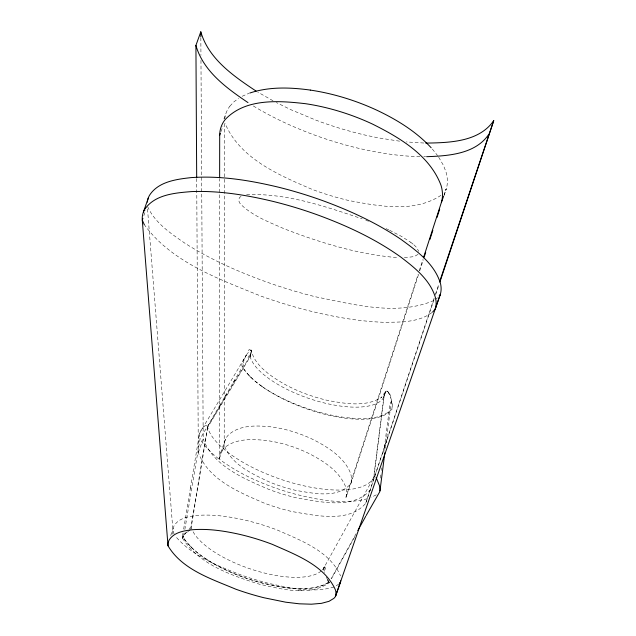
<?xml version="1.0" encoding="UTF-8"?>
<svg xmlns="http://www.w3.org/2000/svg" width="636" height="636" viewBox="0 0 636 636"><rect width="100%" height="100%" fill="white"/><g stroke="black" fill="none" stroke-linecap="round" stroke-linejoin="round"><path stroke-width="0.48" stroke-dasharray="3.18 2.39" d="M418.52 274.569L350.865 483.638L345.976 497.241A54.68 27.889 19.8 0 0 345.157 485.61C338.471 470.568 323.668 461.211 309.613 453.85A73.005 37.238 19.8 0 0 265.125 440.351C251.117 439.023 234.509 438.458 223.451 448.65A54.632 27.865 19.8 0 0 219.309 458.779L219.635 178.557M224.572 123.543L224.206 445.176C230.963 464.256 251.594 473.605 268.662 481.675A74.03 32.603 19.3 0 0 295.454 490.316C313.119 493.234 337.509 499.18 350.865 483.638A54.68 27.889 19.8 0 0 350.046 471.999C343.361 456.958 328.558 447.609 314.502 440.239A73.005 37.238 19.8 0 0 270.014 426.74C256.006 425.42 239.398 424.848 228.34 435.048A54.632 27.865 19.8 0 0 224.198 445.176L219.317 458.787M384.382 447.45L389.979 403.916L391.331 401.388L390.782 397.524M391.363 400.871L385.329 448.905M384.629 394.105L383.794 397.174L373.658 477.652A87.991 33.525 18.9 0 1 287.997 481.627A87.991 33.525 18.9 0 1 207.71 427.328L250.21 356.669L250.147 355.89M322.333 569.92A70.453 26.847 18.9 0 0 324.122 567.399L373.928 477.135L384.065 396.649M383.723 452.554L384.716 444.906M380.392 478.097L380.837 474.687M381.393 470.433L381.727 467.881M183.025 532.968L182.238 537.778C198.75 564.323 230.987 575.23 259.345 584.19C281.605 589.071 308.746 596.783 329.249 582.767M183.661 529.12L190.538 487.407M190.387 488.345L199.291 434.634L200.101 432.345L246.196 355.389M184.249 533.04C181.204 539.344 188.741 543.502 191.969 547.866C197.343 553.042 203.448 557.422 209.8 561.318C225.47 570.786 242.642 577.615 260.267 582.481C282.209 587.688 309.247 594.119 329.313 581.964M184.838 529.518L200.054 438.935L221.241 402.938M207.575 426.796L191.039 526.735M192.096 529.653A70.453 26.847 18.9 0 1 191.245 527.109L207.71 427.328M392.15 409.107C380.336 420.158 362.425 419.108 347.415 417.757C326.077 415.189 305.256 408.9 285.747 399.965C269.91 392.333 253.661 383.222 243.397 368.49C239.454 364.698 243.97 359.865 245.647 356.12M191.062 526.648L191.237 527.101M324.304 567.058L323.843 568.926L324.511 572.265M384.359 395.139L384.716 393.811M251.013 353.37L250.481 355.142A1.63 0.58 -66.3 0 1 250.186 355.969M250.934 353.688L250.783 354.22M250.751 354.308L250.616 354.729M345.976 497.241L418.098 274.362M419.291 270.674L422.868 259.623M419.712 270.888L423.29 259.838M444.151 195.363L446.241 188.924L444.008 192.239M196.699 178.517L198.305 452.578C208.6 479.886 239.112 492.256 264.02 503.044A102.897 46.81 19.4 0 0 292.298 511.614C314.979 515.295 348.48 523.571 365.692 503.354L434.173 298.093M435.581 293.896L438.967 283.743M365.692 503.354L434.038 299.556M435.541 295.048L439.063 284.491M143.839 215.668L145.716 210.293M170.71 535.536L173.207 528.373M172.07 534.168L173.008 531.481A55.674 23.969 19.2 0 1 174.28 525.479C179.288 517.672 189.584 516.305 198.058 515.367C213.346 514.262 228.674 516.504 243.572 519.795A110.108 47.398 19.2 0 1 277.375 530.058C300.669 540.441 329.687 550.887 340.578 575.946M223.967 118.948L225.923 113.51M220.994 131.596L222.95 126.159M198.305 452.578L203.194 438.975L200.968 60.182M220.676 452.689L225.565 439.086M443.96 195.268L446.241 188.924M244.868 358.163L245.552 356.589A92.188 48.177 29.8 0 1 248.406 352.36M324.177 567.296L323.597 568.425L324.209 567.24M324.137 567.407L324.336 567.01M389.224 393.859C386.609 387.467 384.017 394.304 381.242 397.603L381.56 397.341C365.668 407.39 345.332 403.677 327.906 400.481C306.87 395.592 286.375 387.197 269.028 374.175C261.126 368.005 253.319 360.334 251.26 350.15C250.823 349.8 250.298 350.277 249.94 350.531M356.088 533.715L331.086 578.768M354.745 536.903L331.61 578.514M373.928 477.135L375.089 476.42M219.905 405.196L226.543 393.954M225.216 396.204L244.486 363.291M233.181 382.737L235.845 378.245M250.051 356.049L207.559 426.74C204.665 421.485 196.429 436.391 200.054 438.935M182.516 537.189L183.128 536.299M182.651 536.975L183.208 536.188M370.581 489.752C353.37 509.969 319.868 501.693 297.179 498.012A102.897 46.81 19.4 0 1 268.909 489.434C244.001 478.654 213.489 466.283 203.194 438.975M183.462 537.579L183.494 537.555A4.849 1.383 -86.7 0 1 183.248 537.659M186.658 531.966L184.631 534.375M184.543 534.486L186.253 532.443M190.633 527.387L189.902 528.222M229.906 106.133L234.008 101.776L238.524 98.413M189.536 528.643L190.228 527.856M241.044 196.357C237.554 197.971 238.587 202.574 241.076 204.633C252.961 216.073 268.869 222.028 283.712 228.594C320.647 242.888 359.189 254.79 398.867 257.723M418.019 254.392L414.171 256.586L404.265 257.787M435.326 299.453L437.56 297.791M431.828 312.666C417.947 322.826 399.456 322.158 383.047 322.261C358.458 321.307 334.131 316.903 310.265 311.06A194.719 71.669 18.8 0 1 260.784 296.042C219.348 279.22 171.45 262.263 144.293 224.627M338.885 584.039L335.371 586.312M440.955 195.332C414.06 213.147 378.961 206.183 349.259 200.618A129.736 57.145 19.3 0 1 311.815 189.25C278.926 175.131 239.78 158.563 225.088 123.376M250.139 350.38L250.997 350.015L251.435 350.611A1.495 0.421 -78.9 0 1 251.451 351.048M376.297 494.832L371.273 497.328M433.839 300.558C396.387 316.354 353.346 304.302 315.257 296.734A194.719 71.669 18.8 0 1 265.776 281.716C237.721 271.532 210.238 259.353 185.012 243.294C170.782 233.428 155.033 223.037 147.671 206.716M242.189 96.267L248.859 93.349M183.033 537.817L183.089 537.786A16.957 1.248 -38.8 0 1 182.476 537.977M333.98 586.996C312.745 593.444 290.072 587.958 268.996 583.435A111.268 40.958 18.8 0 1 240.726 574.857C217.52 565.754 192.621 556.142 175.926 536.816M367.322 498.719C342.725 505.159 316.943 499.642 292.87 493.536C266.595 486.023 240.821 475.338 218.864 458.842M246.601 194.664C286.287 192.994 325.012 206.303 362.162 218.848M423.799 156.742L425.675 156.702M298.403 590.526L303.165 590.51M423.783 143.02L406.34 141.923M419.887 156.655C399.837 156.241 379.93 153.125 360.389 148.721A180.067 81.925 19.4 0 1 310.909 133.711C290.827 126.047 271.254 116.921 252.897 105.695M399.591 141.176L378.038 137.821L365.279 135.118A180.067 81.925 19.4 0 1 315.798 120.109L290.962 109.734L276.35 102.539M365.819 220.199L368.498 221.256M386.052 228.65L388.763 229.874M389.59 230.28L401.284 236.29L410.713 242.268M273.011 100.758L257.787 92.093M207.415 559.831L202.892 556.786M261.952 386.465L266.5 389.518A81.519 31.164 19.5 0 0 389.391 411.913M413.98 244.868L416.477 247.332L418.774 251.371M410.633 242.205L414.044 244.916M210.246 451.401L206.692 447.72M249.193 375.701L250.695 377.22M190.188 546.07L191.682 547.58M432.353 149.062L437.584 155.589M388.191 392.126L387.086 391.06L386.028 391.235A1.534 0.708 -66.1 0 0 385.718 391.561M438.697 157.219L443.435 165.36L445.9 171.712A95.456 48.686 19.8 0 1 446.241 188.924M388.214 392.158L389.542 394.646A43.789 15.065 -86 0 1 390.727 397.699L391.681 400.942M328.709 582.322L327.643 580.334M328.47 581.924L327.747 580.517M174.153 534.041L173.008 531.481L147.504 208.727M324.567 572.456L324.392 571.859M324.169 571.009L323.851 569.077M251.411 350.468L251.435 350.611A1.518 0.429 -78.9 0 1 251.443 351.175M392.221 403.701L392.42 406.07M329.281 582.465L329.281 582.52A18.221 1.113 70.1 0 0 329.233 582.401A18.865 1.145 70.4 0 1 329.265 582.624A17.124 1.041 70.3 0 1 329.257 582.671A20.312 1.224 70.8 0 1 328.502 581.511M200.841 37.675L200.944 55.292M383.778 397.174A70.819 26.982 18.9 0 1 314.836 400.37A70.819 26.982 18.9 0 1 250.218 356.669M321.108 571.08A70.453 26.847 18.9 0 1 254.106 570.142A70.453 26.847 18.9 0 1 192.708 530.996M262.143 386.442A80.486 30.576 18.6 0 1 250.87 377.22M249.296 375.701A84.731 32.452 18.4 0 1 242.57 367.044M206.605 447.72A107.46 41.284 18.2 0 1 199.982 438.927M218.705 458.858A98.993 37.874 18.3 0 1 210.103 451.393M329.217 581.884A81.138 30.631 18.7 0 1 207.169 559.879M190.077 546.062A84.27 32.357 18.3 0 1 183.438 537.436M202.709 556.81A80.104 30.615 18.5 0 1 191.508 547.572M187.509 532.165A52.383 2.52 -44.9 0 1 189.417 529.987M182.365 538.072A24.494 1.789 -40.6 0 1 183.255 536.593M328.931 581.67A19.652 1.224 69.5 0 1 327.763 579.396M325.751 569.419A53.209 4.476 75.4 0 1 324.765 566.573M323.891 569.22A3.729 0.556 81 0 1 323.963 568.059M188.924 530.869A52.009 2.425 -45.1 0 1 191.142 528.381M183.454 536.339A26.601 1.932 -40.8 0 0 182.373 538A16.87 1.256 -39.1 0 0 182.731 537.992M243.62 363.013A24.947 13.571 27.1 0 1 244.932 358.195M248.032 357.615A29.582 6.686 -73.9 0 1 249.558 354.991M245.631 356.24A53.4 12.466 -76 0 1 248.279 352.392M248.199 350.508A36.61 11.766 -87.2 0 1 249.94 349.347M251.276 351.088A5.509 1.534 -79.1 0 1 250.767 353.401M250.759 354.673A2.361 0.922 -66.1 0 1 250.131 356.192M327.548 579.722A54.736 3.808 73.7 0 1 326.332 576.939M389.677 393.851A94.947 39.233 5.2 0 1 391.084 397.532M384.915 394.026A5.66 2.576 -65.9 0 1 385.821 391.649M383.866 396.88A2.25 0.58 -80.3 0 1 384.2 395.012M251.355 351.215A4.349 1.216 -79 0 1 250.926 353.226M392.166 406.166A6.257 1.884 -85.1 0 1 391.879 408.797M391.482 401.372A18.221 6.273 -85.8 0 1 391.975 404.075M385.384 392.118A2.099 0.954 -66 0 1 385.623 391.697M384.86 393.787A5.39 2.496 -66.1 0 1 385.472 392.158M224.739 118.853A95.384 48.646 19.8 0 1 229.906 106.133"/><path stroke-width="0.95" d="M219.635 177.595L219.69 135.222A95.384 48.646 19.8 0 1 225.017 119.735C245.13 98.119 278.624 100.615 305.431 103.684A128.114 65.341 19.8 0 1 372.394 124.028C399.726 137.646 429.705 155.287 441.01 185.315A95.456 48.686 19.8 0 1 441.352 202.526L423.465 257.787M366.145 515.542L379.756 491.739L380.058 489.768L379.43 485.546L376.099 477.429M379.978 490.857L384.828 452.84M424.18 257.071L425.675 252.468M429.849 239.573L432.83 230.367M436.996 217.472L439.683 209.18M439.889 280.977L493.727 120.657C479.003 142.059 449.223 142.742 425.762 143.092M439.85 282.13L493.727 120.657M143.378 212.114L148.371 197.788M142.909 218.355L142.281 220.143L168.015 545.807C182.15 569.697 211.486 578.919 235.733 589.175A111.268 40.958 18.8 0 0 264.012 597.76L285.651 602.181L299.294 603.81L311.441 604.2L321.466 603.341L328.995 601.322L333.9 598.365L335.403 596.608L340.387 582.282A55.69 23.977 19.2 0 0 340.753 580.811M432.575 312.109L435.207 309.04L440.192 294.714A97.459 41.96 19.2 0 0 440.517 283.632C434.658 263.876 416.818 250.878 400.895 239.303C376.687 222.926 349.959 210.595 322.563 200.586A193.233 83.189 19.2 0 0 278.234 187.135C249.789 180.322 220.438 175.536 191.118 177.619C176.283 179.249 158.269 181.642 149.5 195.316A97.435 41.944 19.2 0 0 147.337 202.145M196.691 177.539L195.92 45.402L200.801 31.8C208.56 58.965 233.754 76.225 256.077 91.083M219.69 135.222L220.342 133.409M441.352 202.526L443.634 196.174M357.837 530.551L360.024 526.6M360.461 525.813L365.716 516.329M488.838 134.26C475.497 154.127 448.38 155.923 426.613 156.687M439.142 295.939L440.192 294.714L335.403 596.608A55.69 23.977 19.2 0 0 335.585 590.272C324.702 565.213 295.676 554.767 272.383 544.376A110.108 47.398 19.2 0 0 238.587 534.121C223.681 530.829 208.362 528.588 193.074 529.693C184.599 530.631 174.304 531.998 169.287 539.805A55.674 23.969 19.2 0 0 168.015 545.807M339.385 583.451L340.387 582.282M249.773 93.047C269.219 86.536 290.262 87.323 310.32 90.081M248 102.603C226.766 88.253 203.226 71.312 195.92 45.402M431.168 147.767C416.19 131.58 397.079 119.822 377.291 110.418A128.114 65.341 19.8 0 0 310.32 90.089M144.293 224.627L142.281 220.143A97.435 41.944 19.2 0 1 144.515 209.642C154.54 194.513 175.011 192.915 191.5 191.595C219.062 190.53 246.53 195.014 273.242 201.453A193.233 83.189 19.2 0 1 317.579 214.912C346.835 225.629 375.423 238.913 400.831 257.095C414.95 267.899 430.429 280.134 435.525 297.958A97.459 41.96 19.2 0 1 435.207 309.04M200.801 31.8L200.833 36.697"/></g></svg>
